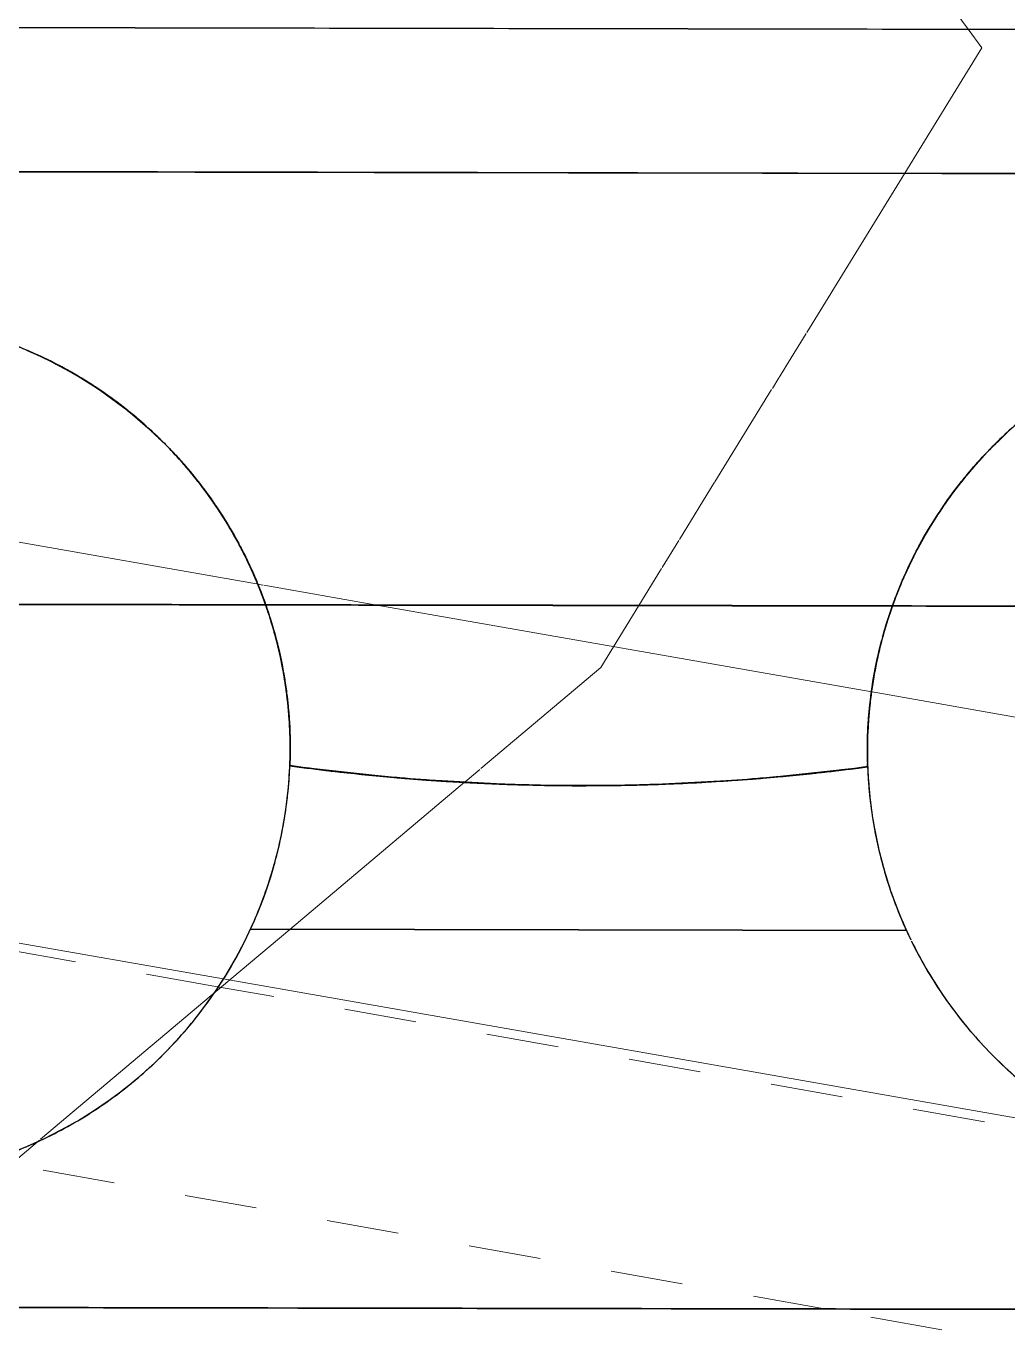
# Model space of a CAD drawing. Header units: metres. Extents: x -1147 to -802, y 5 to 567.
# Drawn here: x -999.821 to -998.46, y 507.66 to 509.466 of the extents above; entities that cross this region are included whole.
import ezdxf

# ---------------------------------------------------------------- set-up
doc = ezdxf.new("R2010")
doc.units = ezdxf.units.M
doc.linetypes.add('IMPORT-BDYS-Boundary _3_', pattern=[0.01, 0.009, -0.001])
doc.linetypes.add('IMPORT-FURN-Fence _3_', pattern=[0.005, 0.004167, -0.0008333])
doc.layers.add('A-GENM', color=7, linetype='Continuous', lineweight=35)

# ---------------------------------------------------------------- blocks, each defined once
blk = doc.blocks.new('T2DPAA-T2D-PWA-SU-M2D-000002_dwg-40815123-DRG-2873010 - GENERAL ARRANGEMENT PLAN')
at = {"color": 254, "lineweight": 18, "true_color": 0xeaeaea}
for p, q in [((-194.2483, 1039.7917), (-194.1882, 1039.0933)), ((-194.7803, 1039.5836), (-194.7296, 1038.9975)), ((-195.0112, 1039.1859), (-195.1434, 1039.2785)), ((-194.7559, 1039.0073), (-195.0094, 1039.1847)), ((-194.6394, 1038.9257), (-194.7559, 1039.0073)), ((-194.7296, 1038.9975), (-194.6236, 1037.7702)), ((-194.3801, 1038.7442), (-194.6394, 1038.9257)), ((-193.164, 1038.3722), (-193.1915, 1038.3378)), ((-194.1139, 1038.2301), (-194.0113, 1037.0377))]:
    blk.add_line(p, q, dxfattribs=at)
at = {"color": 254, "linetype": 'IMPORT-FURN-Fence _3_', "lineweight": 18, "true_color": 0xeaeaea}
blk.add_line((-194.9577, 1038.0744), (-195.0563, 1039.2466), dxfattribs=at)
at = {"color": 7, "lineweight": 18, "true_color": 0xf0f0f0}
for p, q in [((-194.1881, 1039.0915), (-194.1875, 1039.0845)), ((-194.1873, 1039.083), (-194.1737, 1038.9245)), ((-194.1737, 1038.9245), (-194.114, 1038.2308)), ((-194.3573, 1038.7282), (-194.3791, 1038.7435)), ((-194.1775, 1038.6024), (-194.3557, 1038.7271)), ((-194.0811, 1038.5735), (-194.1775, 1038.6024)), ((-194.0235, 1038.5562), (-194.0811, 1038.5735)), ((-193.9796, 1038.543), (-194.0217, 1038.5557)), ((-193.889, 1038.5158), (-193.978, 1038.5425)), ((-193.7444, 1038.4725), (-193.8881, 1038.5156)), ((-193.726, 1038.4669), (-193.7426, 1038.4719)), ((-193.7083, 1038.4616), (-193.7256, 1038.4668)), ((-193.6571, 1038.4463), (-193.7082, 1038.4616)), ((-193.4072, 1038.3713), (-193.6554, 1038.4458)), ((-193.2116, 1038.3126), (-193.4072, 1038.3713)), ((-193.1915, 1038.3378), (-193.2116, 1038.3126))]:
    blk.add_line(p, q, dxfattribs=at)
at = {"color": 254, "linetype": 'IMPORT-FURN-Fence _3_', "lineweight": 18, "true_color": 0xe1e1e1}
blk.add_line((-194.4412, 1031.9306), (-194.9577, 1038.0744), dxfattribs=at)
blk = doc.blocks.new('T2DPAA-T2D-PWA-SU-M2D-000001_dwg-40815111-DRG-2873010 - GENERAL ARRANGEMENT PLAN')
at = {"color": 254, "linetype": 'IMPORT-BDYS-Boundary _3_', "lineweight": 18, "true_color": 0xeaeaea}
for p, q in [((-116.5429, 1135.5811), (-116.6365, 1136.6748)), ((-116.4339, 1134.3065), (-116.5429, 1135.5811))]:
    blk.add_line(p, q, dxfattribs=at)
blk = doc.blocks.new('T2DPAA-T2D-PWA-SU-M2D-000100_Survey_rvt-1-DRG-2873010 - GENERAL ARRANGEMENT PLAN')
at = {"color": 254, "lineweight": 18, "true_color": 0xe1e1e1, "rotation": 75.11694444444437}
for name, p in [('T2DPAA-T2D-PWA-SU-M2D-000002_dwg-40815123-DRG-2873010 - GENERAL ARRANGEMENT PLAN', (-45.8213, 429.4778)), ('T2DPAA-T2D-PWA-SU-M2D-000001_dwg-40815111-DRG-2873010 - GENERAL ARRANGEMENT PLAN', (27.4325, 329.0961))]:
    blk.add_blockref(name, p, dxfattribs=at)
blk = doc.blocks.new('T2DPAA-T2D-C3S-RW-M2D-100010_dwg-40802999-DRG-2873010 - GENERAL ARRANGEMENT PLAN')
at = {"color": 254, "lineweight": 25, "true_color": 0xe1e1e1}
for p, q in [((25.9616, -637.8867), (25.5459, -636.3113)), ((25.9616, -637.8869), (25.9616, -637.8867)), ((26.4304, -639.6633), (25.9616, -637.8869))]:
    blk.add_line(p, q, dxfattribs=at)
blk = doc.blocks.new('T2DPAA-T2D-PWC-RW-M2D-100010_RoadDesign_rvt-1-DRG-2873010 - GENERAL ARRANGEMENT PLAN')
at = {"color": 254, "lineweight": 18, "true_color": 0xe3e3e3, "rotation": 75.11694444444437}
blk.add_blockref('T2DPAA-T2D-C3S-RW-M2D-100010_dwg-40802999-DRG-2873010 - GENERAL ARRANGEMENT PLAN', (-1722.337, 648.0105), dxfattribs=at)
blk = doc.blocks.new('CappingBeam_RS39A_CB04 - CappingBeam_RS39A_CB04-57951987-DRG-2873010 - GENERAL ARRANGEMENT PLAN')
at = {"layer": 'A-GENM', "color": 9, "lineweight": 25, "true_color": 0xbebebe}
for points in [[(109.4872, -4.711), (109.5435, -4.9245), (109.6562, -5.3515), (109.7689, -5.7786), (109.8253, -5.9921)], [(108.1091, -6.4454), (108.0528, -6.2318), (107.94, -5.8047), (107.8273, -5.3774), (107.7709, -5.1638)], [(109.8253, -5.9921), (109.9379, -6.4192), (110.0506, -6.8463), (110.1633, -7.2733)], [(108.4472, -7.7269), (108.3345, -7.2997), (108.2218, -6.8726), (108.1091, -6.4454)]]:
    blk.add_open_spline(points, degree=3, dxfattribs=at)
at = {"layer": 'A-GENM', "color": 253, "lineweight": 25, "true_color": 0xa3a3a3}
for points, knots in [([(109.4872, -4.711), (109.5435, -4.9245), (109.6562, -5.3515), (109.8816, -6.2056), (110.1633, -7.2733), (110.5014, -8.5546), (110.8394, -9.8358), (111.1775, -11.1169), (111.4334, -12.0866), (111.5765, -12.6293), (111.6071, -12.7449)], [0, 0, 0, 0, 0.0208333, 0.0416667, 0.0833333, 0.125, 0.1666667, 0.2083333, 0.25, 0.2612826, 0.2612826, 0.2612826, 0.2612826]), ([(107.7709, -5.1638), (107.8273, -5.3774), (107.94, -5.8047), (108.1655, -6.659), (108.4472, -7.7269), (108.7853, -9.0083), (109.1235, -10.2897), (109.4616, -11.5712), (109.7176, -12.5416), (109.861, -13.0848), (109.8916, -13.2008)], [0, 0, 0, 0, 0.0208333, 0.0416667, 0.0833333, 0.125, 0.1666667, 0.2083333, 0.25, 0.2613203, 0.2613203, 0.2613203, 0.2613203])]:
    blk.add_open_spline(points, degree=3, knots=knots, dxfattribs=at)
blk = doc.blocks.new('Foundations-Piles - Px-1200-66435317-DRG-2873010 - GENERAL ARRANGEMENT PLAN')
at = {"layer": 'A-GENM', "color": 9, "lineweight": 25, "true_color": 0xbebebe}
for start, end in [(90, 98.1818), (94.1903, 97.7988), (90.2678, 94.1903), (85.2606, 90), (85.9673, 89.6373), (85.2606, 85.9673), (82.0617, 85.2606), (81.8182, 85.2606), (98.1818, 106.3636), (102.4106, 105.9619), (98.474, 102.4106), (73.6364, 81.8182), (77.7408, 81.4772), (73.8555, 77.7408), (106.3636, 114.5455), (106.6802, 114.5063), (65.4545, 73.6364), (69.5094, 73.3186), (65.6493, 69.5094), (114.5455, 122.7273), (115.2366, 122.3499), (114.5455, 115.2366), (57.2727, 65.4545), (61.2713, 65.1617), (57.4432, 61.2713), (122.3499, 122.7273), (122.7273, 130.7679), (125.0334, 130.7679), (122.7273, 125.0334), (49.248, 57.2727), (53.0232, 57.0068), (49.248, 53.0232), (130.9091, 180), (130.9091, 139.0909), (40.9091, 49.0909), (44.8437, 48.8541), (41.2756, 44.7599), (139.0909, 147.2727), (32.7273, 40.9091), (36.471, 40.7039), (32.8247, 36.471), (147.2727, 155.4545), (24.5455, 32.7273), (28.1348, 32.4648), (24.6185, 28.1348), (155.4545, 163.6364), (16.3636, 24.5455), (19.6943, 24.4122), (16.4123, 19.6943), (163.6364, 171.8182), (8.1818, 16.3636), (8.4311, 16.2712), (171.8182, 180), (0, 8.1818), (0, 8.1818), (180, 261.0336), (180, 188.1818), (351.8182, 0), (352.0318, 0), (188.1818, 196.3636), (343.6364, 351.8182), (349.383, 351.8182), (344.0627, 349.383), (196.3636, 204.5455), (335.4545, 343.4192), (340.8893, 343.4192), (343.6998, 344.0627), (336.0926, 340.8893), (204.5455, 212.7273), (327.2727, 335.4545), (332.8749, 335.3633), (335.4872, 336.0926), (328.2028, 332.6991), (212.7273, 220.9091), (319.0909, 327.2727), (327.3161, 328.1212), (324.61, 327.1538), (320.1484, 324.61), (220.9091, 229.0909), (310.9091, 319.0909), (316.5668, 318.9453), (319.1452, 320.1484), (312.1736, 316.5668), (310.9743, 312.1736), (229.0909, 237.2727), (304.2869, 310.9091), (304.2869, 308.5485), (308.5485, 310.7377), (237.2727, 245.4545), (294.5455, 302.7273), (302.7273, 304.2869), (302.8036, 304.1966), (296.2166, 300.545), (300.545, 302.531), (294.633, 296.2166), (245.4545, 253.6364), (286.3636, 294.5455), (288.2326, 292.5512), (292.5512, 294.325), (253.6364, 261.8182), (278.1818, 286.3636), (284.5641, 286.12), (286.4625, 288.2326), (261.0336, 261.8182), (261.8182, 264.2124), (261.8182, 270), (270, 278.1818), (276.7535, 278.1818), (278.1818, 280.1511), (280.1511, 284.5641), (264.2124, 268.889), (268.889, 270), (270, 272.219), (272.219, 276.7535)]:
    blk.add_arc((0, 0), 0.6, start, end, dxfattribs=at)
at = {"layer": 'A-GENM', "color": 254, "lineweight": 25, "true_color": 0xd1d1d1}
for start, end in [(89.6373, 90), (97.7988, 98.1818), (81.4772, 81.8182), (105.9619, 106.3636), (73.3186, 73.6364), (286.12, 286.3636)]:
    blk.add_arc((0, 0), 0.6, start, end, dxfattribs=at)
blk = doc.blocks.new('Foundations-Piles - Px-1200-66435318-DRG-2873010 - GENERAL ARRANGEMENT PLAN')
at = {"layer": 'A-GENM', "color": 9, "lineweight": 25, "true_color": 0xbebebe}
for start, end in [(85.2757, 106.3523), (90, 98.1818), (85.2757, 90), (82.2271, 85.2606), (81.8182, 85.2606), (98.1818, 106.3523), (81.8182, 82.2271), (73.6364, 81.8182), (74.0835, 81.6247), (106.3636, 180), (106.3636, 114.5455), (73.6364, 74.0488), (65.4545, 73.6364), (65.9333, 73.4122), (114.5455, 122.7273), (65.4545, 65.9333), (57.2727, 65.4545), (57.7772, 65.2006), (57.2727, 57.7772), (122.7273, 130.9091), (49.0909, 57.2727), (49.6158, 56.9899), (130.9091, 139.0909), (49.0909, 49.6158), (48.7801, 49.0909), (40.9091, 49.0909), (41.4497, 48.6819), (40.9091, 41.4497), (139.0909, 147.2727), (40.5712, 40.9091), (32.7273, 40.9091), (33.2791, 40.5712), (32.7273, 33.2791), (147.2727, 155.4545), (32.3636, 32.7273), (24.5455, 32.7273), (27.3446, 32.3636), (25.0023, 27.3446), (155.4545, 163.6364), (16.3636, 24.5455), (18.8653, 24.1419), (16.7825, 18.8653), (163.6364, 171.8182), (8.1818, 16.3636), (8.4112, 16.1553), (171.8182, 180), (0, 8.1818), (0.1834, 8.0849), (180, 261.0336), (180, 188.1818), (351.8182, 0), (357.586, 0), (352.1969, 357.586), (188.1818, 196.3636), (343.6364, 351.8182), (349.0343, 351.8182), (344.2095, 349.0343), (196.3636, 204.5455), (335.4545, 343.6364), (340.8144, 343.6364), (343.6996, 344.2095), (336.2213, 340.7621), (204.5455, 212.7273), (327.2727, 335.4545), (332.702, 335.3634), (335.4871, 336.2213), (328.232, 332.702), (212.7273, 220.9091), (319.0909, 327.2727), (327.3161, 328.232), (324.6378, 327.1539), (320.2414, 324.6378), (220.9091, 229.0909), (310.9091, 319.0909), (316.5993, 318.9453), (319.1452, 320.2414), (312.2493, 316.5993), (310.9743, 312.2493), (229.0909, 237.2727), (304.287, 310.9091), (304.287, 308.5762), (308.5762, 310.7377), (237.2727, 245.4545), (294.5455, 302.7273), (302.7273, 304.287), (302.8036, 304.2553), (296.2588, 300.437), (300.563, 302.5309), (294.633, 296.2588), (245.4545, 253.6364), (286.3636, 294.5455), (288.2593, 292.5566), (292.5566, 294.325), (253.6364, 261.8182), (278.1818, 286.3636), (284.5551, 286.12), (286.4625, 288.2593), (261.0336, 261.8182), (262.0002, 264.2124), (262.0002, 270), (270, 278.1818), (276.7535, 278.1818), (278.1818, 280.1511), (280.1511, 284.5551), (264.2124, 268.889), (268.889, 270), (270, 272.219), (272.219, 276.7535)]:
    blk.add_arc((0, 0), 0.6, start, end, dxfattribs=at)
at = {"layer": 'A-GENM', "color": 254, "lineweight": 25, "true_color": 0xd1d1d1}
for start, end in [(24.2746, 25.0023), (16.3636, 16.7367), (8.1818, 8.4112), (286.12, 286.3636)]:
    blk.add_arc((0, 0), 0.6, start, end, dxfattribs=at)
blk = doc.blocks.new('Shotcrete Adaptive v1 - 1200 Dia Pile _ 2_000 Spacing-61394278-DRG-2873010 - GENERAL ARRANGEMENT PLAN')
at = {"layer": 'A-GENM', "color": 9, "lineweight": 25, "true_color": 0xbebebe}
for p, q in [((-0.4546, 0.25), (0.4546, 0.25)), ((0.4546, 0.25), (-0.4546, 0.25))]:
    blk.add_line(p, q, dxfattribs=at)
for centre, radius, start, end in [((-1, 0), 0.6, 20.2506, 24.6243), ((-1, 0), 0.6, 20.2506, 24.6243), ((1, 0), 0.6, 156.256, 159.4284), ((1, 0), 0.6, 156.256, 159.4284), ((1, 0), 0.6, 155.3757, 156.256), ((1, 0), 0.6, 155.3757, 156.256), ((-1, 0), 0.6, 17.7103, 20.2506), ((-1, 0), 0.6, 17.7103, 20.2506), ((1, 0), 0.6, 159.4284, 164.1122), ((1, 0), 0.6, 159.4284, 162.8466), ((-1, 0), 0.6, 10.4552, 17.5708), ((-1, 0), 0.6, 17.1534, 17.5708), ((-1, 0), 0.6, 10.4552, 17.1534), ((1, 0), 0.6, 164.1122, 164.5901), ((1, 0), 0.6, 164.1122, 164.5901), ((1, 0), 0.6, 162.8466, 164.1122), ((1, 0), 0.6, 165.2053, 167.4341), ((1, 0), 0.6, 165.2053, 167.4341), ((1, 0), 0.6, 167.4341, 171.9769), ((1, 0), 0.6, 167.4341, 170.3175), ((-1, 0), 0.6, 9.7254, 10.4552), ((-1, 0), 0.6, 9.7254, 10.4552), ((-1, 0), 0.6, 2.2116, 9.6825), ((-1, 0), 0.6, 2.2116, 9.6825), ((1, 0), 0.6, 170.3175, 171.9769), ((1, 0), 0.6, 171.9769, 173.3931), ((1, 0), 0.6, 171.9769, 173.3931), ((1, 0), 0.6, 173.7282, 175.3656), ((1, 0), 0.6, 173.7282, 175.3656), ((1, 0), 0.6, 173.41, 173.6668), ((1, 0), 0.6, 173.41, 173.6668), ((0, -2.95), 3, 94.6025, 97.6709), ((0, -2.95), 3, 94.6025, 94.7409), ((0, -2.95), 3, 91.5342, 94.6025), ((0, -2.95), 3, 94.3743, 94.6025), ((0, -2.95), 3, 91.5342, 91.6835), ((0, -2.95), 3, 88.4658, 91.5342), ((0, -2.95), 3, 91.3583, 91.5342), ((0, -2.95), 3, 88.4658, 88.6417), ((0, -2.95), 3, 88.3166, 88.4658), ((0, -2.95), 3, 85.3975, 88.4658), ((0, -2.95), 3, 85.3975, 85.6256), ((0, -2.95), 3, 85.2592, 85.3975), ((0, -2.95), 3, 82.3291, 85.3975), ((1, 0), 0.6, 175.3656, 177.7884), ((1, 0), 0.6, 175.3656, 177.7884), ((0, -2.95), 3, 97.3435, 97.6709), ((0, -2.95), 3, 82.3291, 82.6565)]:
    blk.add_arc(centre, radius, start, end, dxfattribs=at)
at = {"layer": 'A-GENM', "color": 254, "lineweight": 25, "true_color": 0xd1d1d1}
for start, end in [(94.8905, 96.2932), (94.7409, 94.8881), (93.5177, 94.3743), (92.1103, 93.5084), (91.6835, 92.1083), (88.6417, 91.3583), (87.8921, 88.3166), (86.4919, 87.8901), (85.6256, 86.4885), (85.1133, 85.2592), (83.7068, 85.1097), (96.3064, 97.3435), (82.6565, 83.6935)]:
    blk.add_arc((0, -2.95), 3, start, end, dxfattribs=at)
blk = doc.blocks.new('StitchPour_RS39A_05 - StitchPour_RS39A_05-60503718-DRG-2873010 - GENERAL ARRANGEMENT PLAN')
at = {"layer": 'A-GENM', "color": 253, "lineweight": 25, "true_color": 0xa3a3a3}
for points, knots in [([(109.2938, -4.762), (109.3502, -4.9756), (109.4629, -5.4027), (109.6883, -6.2568), (109.97, -7.3246), (110.3081, -8.6059), (110.6461, -9.8872), (110.9842, -11.1684), (111.2401, -12.1381), (111.3833, -12.6808), (111.4138, -12.7963)], [0, 0, 0, 0, 0.0208333, 0.0416667, 0.0833333, 0.125, 0.1666667, 0.2083333, 0.25, 0.2612735, 0.2612735, 0.2612735, 0.2612735]), ([(110.8339, -12.9504), (110.8034, -12.8347), (110.6038, -12.0783), (110.3197, -11.0016), (109.9816, -9.7203), (109.728, -8.7592), (109.4744, -7.7982), (109.2209, -6.8372), (108.9673, -5.8762), (108.7982, -5.2355), (108.7137, -4.9151)], [0.7387138, 0.7387138, 0.7387138, 0.7387138, 0.75, 0.8125, 0.84375, 0.875, 0.90625, 0.9375, 0.96875, 1, 1, 1, 1])]:
    blk.add_open_spline(points, degree=3, knots=knots, dxfattribs=at)
at = {"layer": 'A-GENM', "color": 9, "lineweight": 25, "true_color": 0xbebebe}
blk.add_open_spline([(109.3008, -4.7886), (109.3548, -4.9933), (109.4652, -5.4115), (109.5756, -5.8298), (109.6319, -6.0433)], degree=3, knots=[0.00086432, 0.00086432, 0.00086432, 0.00086432, 0.02083333, 0.04166667, 0.04166667, 0.04166667, 0.04166667], dxfattribs=at)
for points in [[(108.7137, -4.9151), (108.77, -5.1287), (108.8827, -5.5558), (108.9955, -5.983), (109.0518, -6.1965)], [(109.6319, -6.0433), (109.7446, -6.4704), (109.8573, -6.8975), (109.97, -7.3246)], [(109.0518, -6.1965), (109.1645, -6.6237), (109.2772, -7.0508), (109.3899, -7.4779)]]:
    blk.add_open_spline(points, degree=3, dxfattribs=at)
blk = doc.blocks.new('T2DPAA-T2D-C3S-RS-M3D-100334_rvt-1-DRG-2873010 - GENERAL ARRANGEMENT PLAN')
at = {"layer": 'A-GENM', "color": 9, "lineweight": 25, "true_color": 0xbebebe}
for p, q in [((-1100.2505, 509.0163), (-1100.2473, 509.015)), ((-1100.245, 509.014), (-1100.2236, 509.0041)), ((-1100.2236, 509.0041), (-1100.1846, 508.9834)), ((-1100.1846, 508.9834), (-1100.1791, 508.9802)), ((-1100.1791, 508.9802), (-1100.1491, 508.9612)), ((-1100.1486, 508.9608), (-1100.117, 508.9379)), ((-1100.117, 508.9379), (-1100.1103, 508.9326)), ((-1100.1103, 508.9326), (-1100.1079, 508.9307)), ((-1100.1075, 508.9303), (-1100.0823, 508.9088)), ((-1100.0823, 508.9088), (-1100.0563, 508.8837)), ((-1098.9196, 508.8744), (-1098.8923, 508.9013)), ((-1100.0563, 508.8837), (-1100.0488, 508.876)), ((-1100.0488, 508.876), (-1100.0424, 508.8691)), ((-1098.9493, 508.8409), (-1098.9196, 508.8744)), ((-1100.0404, 508.8668), (-1100.0239, 508.8479)), ((-1100.0239, 508.8479), (-1100.0034, 508.8218)), ((-1098.9744, 508.8079), (-1098.9512, 508.8385)), ((-1100.0034, 508.8218), (-1099.9958, 508.8113)), ((-1099.9958, 508.8113), (-1099.9871, 508.7986)), ((-1099.9865, 508.7978), (-1099.9748, 508.7796)), ((-1098.9989, 508.7705), (-1098.9744, 508.8079)), ((-1099.9748, 508.7796), (-1099.9594, 508.7533)), ((-1099.0191, 508.7343), (-1099.0005, 508.7679)), ((-1099.9594, 508.7533), (-1099.9523, 508.7399)), ((-1099.9523, 508.7399), (-1099.9358, 508.7053)), ((-1099.0382, 508.6933), (-1099.0191, 508.7343)), ((-1099.9358, 508.7053), (-1099.9251, 508.6794)), ((-1099.0503, 508.6621), (-1099.0392, 508.691)), ((-1099.9251, 508.6794), (-1099.9192, 508.6634)), ((-1099.9191, 508.6631), (-1099.9075, 508.6263)), ((-1099.0638, 508.6192), (-1099.0528, 508.6551)), ((-1099.0528, 508.6551), (-1099.0503, 508.6621)), ((-1099.897, 508.5825), (-1099.8906, 508.5443)), ((-1099.0814, 508.5276), (-1099.0748, 508.5719)), ((-1099.8862, 508.4995), (-1099.8856, 508.4861)), ((-1099.8855, 508.4845), (-1099.8852, 508.4608)), ((-1099.085, 508.4451), (-1099.0846, 508.4866)), ((-1099.8852, 508.4608), (-1099.8857, 508.4399)), ((-1099.8857, 508.4399), (-1099.726, 508.4225)), ((-1099.2445, 508.4216), (-1099.0848, 508.4385)), ((-1099.0848, 508.4385), (-1099.0849, 508.4418)), ((-1099.726, 508.4225), (-1099.5656, 508.4136)), ((-1099.4049, 508.4133), (-1099.2445, 508.4216)), ((-1099.5656, 508.4136), (-1099.4049, 508.4133))]:
    blk.add_line(p, q, dxfattribs=at)
at = {"layer": 'A-GENM', "color": 9, "lineweight": 25, "true_color": 0xbebebe, "flags": 128}
for points in [[(-1099.9072, 508.625), (-1099.9011, 508.6016), (-1099.897, 508.5825)], [(-1099.0748, 508.5719), (-1099.0665, 508.6093), (-1099.0658, 508.612)], [(-1099.8906, 508.5443), (-1099.8879, 508.5213), (-1099.8862, 508.4995)], [(-1099.0846, 508.4866), (-1099.0818, 508.5246), (-1099.0814, 508.5276)]]:
    blk.add_lwpolyline(points, dxfattribs=at)
at = {"layer": 'A-GENM', "color": 254, "lineweight": 25, "true_color": 0xd1d1d1}
for points in [[(-1100.1906, 508.9869), (-1100.21, 508.9978), (-1100.23, 509.0076), (-1100.2504, 509.0163)], [(-1100.1815, 508.9816), (-1100.1842, 508.9832), (-1100.1869, 508.9847), (-1100.1896, 508.9863)], [(-1100.1218, 508.9416), (-1100.1274, 508.9458), (-1100.1331, 508.95), (-1100.1388, 508.9541)], [(-1100.1135, 508.9351), (-1100.1162, 508.9373), (-1100.119, 508.9394), (-1100.1218, 508.9416)], [(-1100.0729, 508.9), (-1100.0859, 508.9123), (-1100.0994, 508.924), (-1100.1135, 508.9351)], [(-1100.0604, 508.8878), (-1100.0645, 508.892), (-1100.0687, 508.896), (-1100.0729, 508.9)], [(-1100.0526, 508.8799), (-1100.0552, 508.8826), (-1100.0577, 508.8852), (-1100.0604, 508.8878)], [(-1100.043, 508.8697), (-1100.0461, 508.8731), (-1100.0493, 508.8765), (-1100.0526, 508.8799)], [(-1100.0153, 508.8372), (-1100.0241, 508.8483), (-1100.0333, 508.8592), (-1100.043, 508.8697)], [(-1100.0066, 508.826), (-1100.0094, 508.8298), (-1100.0123, 508.8335), (-1100.0153, 508.8372)], [(-1098.9511, 508.8386), (-1098.9602, 508.8274), (-1098.9688, 508.816), (-1098.977, 508.8042)], [(-1098.9467, 508.844), (-1098.9474, 508.8431), (-1098.9482, 508.8422), (-1098.949, 508.8412)], [(-1100.0004, 508.8176), (-1100.0024, 508.8204), (-1100.0045, 508.8232), (-1100.0066, 508.826)], [(-1099.9899, 508.8029), (-1099.9932, 508.8077), (-1099.9966, 508.8124), (-1100, 508.8171)], [(-1099.9671, 508.7668), (-1099.9738, 508.7782), (-1099.9808, 508.7893), (-1099.9881, 508.8002)], [(-1098.977, 508.8042), (-1098.9838, 508.7945), (-1098.9902, 508.7847), (-1098.9964, 508.7746)], [(-1099.9616, 508.7572), (-1099.9634, 508.7605), (-1099.9653, 508.7637), (-1099.9671, 508.7668)], [(-1099.0004, 508.768), (-1099.0078, 508.7557), (-1099.0147, 508.7431), (-1099.0211, 508.7303)], [(-1098.9989, 508.7706), (-1098.9994, 508.7697), (-1098.9999, 508.7689), (-1099.0004, 508.768)], [(-1098.9964, 508.7746), (-1098.9971, 508.7735), (-1098.9979, 508.7723), (-1098.9986, 508.7711)], [(-1099.9566, 508.748), (-1099.9582, 508.7511), (-1099.9599, 508.7542), (-1099.9616, 508.7572)], [(-1099.9469, 508.7293), (-1099.9498, 508.7352), (-1099.9529, 508.741), (-1099.956, 508.7468)], [(-1099.9264, 508.6828), (-1099.9321, 508.6974), (-1099.9384, 508.7117), (-1099.9452, 508.7258)], [(-1099.0217, 508.7292), (-1099.0267, 508.7192), (-1099.0314, 508.7091), (-1099.0358, 508.6989)], [(-1099.0392, 508.691), (-1099.0432, 508.6813), (-1099.047, 508.6715), (-1099.0505, 508.6617)], [(-1099.0378, 508.6942), (-1099.0383, 508.6932), (-1099.0387, 508.6922), (-1099.0391, 508.6911)], [(-1099.0358, 508.6989), (-1099.0365, 508.6973), (-1099.0372, 508.6958), (-1099.0378, 508.6942)], [(-1099.9231, 508.674), (-1099.9242, 508.6769), (-1099.9253, 508.6799), (-1099.9264, 508.6828)], [(-1099.9192, 508.6632), (-1099.9204, 508.6668), (-1099.9217, 508.6704), (-1099.9231, 508.674)], [(-1099.9148, 508.6503), (-1099.9162, 508.6546), (-1099.9177, 508.6589), (-1099.9192, 508.6632)], [(-1099.0542, 508.6508), (-1099.0578, 508.6401), (-1099.0611, 508.6293), (-1099.0641, 508.6183)], [(-1099.0505, 508.6617), (-1099.0518, 508.6581), (-1099.053, 508.6544), (-1099.0542, 508.6508)], [(-1099.903, 508.6093), (-1099.9061, 508.6217), (-1099.9096, 508.6339), (-1099.9134, 508.646)], [(-1099.9017, 508.6041), (-1099.9021, 508.6058), (-1099.9026, 508.6076), (-1099.903, 508.6093)], [(-1099.9, 508.5967), (-1099.9006, 508.5992), (-1099.9011, 508.6016), (-1099.9017, 508.6041)], [(-1099.0665, 508.6093), (-1099.07, 508.5955), (-1099.073, 508.5815), (-1099.0756, 508.5674)], [(-1099.0655, 508.613), (-1099.0658, 508.6119), (-1099.0661, 508.6107), (-1099.0664, 508.6095)], [(-1099.8933, 508.5626), (-1099.8935, 508.5636), (-1099.8937, 508.5647), (-1099.8938, 508.5657)], [(-1099.8885, 508.5271), (-1099.8897, 508.539), (-1099.8914, 508.5508), (-1099.8933, 508.5626)], [(-1099.0756, 508.5674), (-1099.0775, 508.5565), (-1099.0792, 508.5456), (-1099.0806, 508.5346)], [(-1099.888, 508.5227), (-1099.8881, 508.5236), (-1099.8882, 508.5245), (-1099.8883, 508.5254)], [(-1099.0817, 508.5245), (-1099.0833, 508.5104), (-1099.0843, 508.4961), (-1099.0848, 508.4818)], [(-1099.0813, 508.5288), (-1099.0814, 508.5274), (-1099.0816, 508.5261), (-1099.0817, 508.5248)], [(-1099.0806, 508.5346), (-1099.0807, 508.5333), (-1099.0809, 508.5321), (-1099.081, 508.5309)], [(-1099.8876, 508.518), (-1099.8877, 508.5195), (-1099.8879, 508.5211), (-1099.888, 508.5227)], [(-1099.8855, 508.4828), (-1099.8858, 508.4946), (-1099.8865, 508.5063), (-1099.8876, 508.518)], [(-1099.8857, 508.4402), (-1099.8852, 508.4525), (-1099.8851, 508.4648), (-1099.8853, 508.4771)], [(-1099.8854, 508.48), (-1099.8854, 508.4809), (-1099.8854, 508.4819), (-1099.8855, 508.4828)], [(-1099.8853, 508.4771), (-1099.8853, 508.478), (-1099.8854, 508.479), (-1099.8854, 508.48)], [(-1099.0848, 508.4818), (-1099.0852, 508.471), (-1099.0853, 508.4601), (-1099.0851, 508.4493)], [(-1099.8132, 508.4311), (-1099.8374, 508.4338), (-1099.8615, 508.4369), (-1099.8857, 508.4402)], [(-1099.0848, 508.4388), (-1099.1089, 508.4355), (-1099.1331, 508.4326), (-1099.1573, 508.4299)], [(-1099.0851, 508.4493), (-1099.0851, 508.4484), (-1099.085, 508.4476), (-1099.085, 508.4467)], [(-1099.0849, 508.4431), (-1099.0849, 508.4416), (-1099.0848, 508.4402), (-1099.0848, 508.4388)], [(-1099.7405, 508.4238), (-1099.7648, 508.4259), (-1099.789, 508.4284), (-1099.8132, 508.4311)], [(-1099.7264, 508.4226), (-1099.7311, 508.423), (-1099.7358, 508.4234), (-1099.7405, 508.4238)], [(-1099.6677, 508.4183), (-1099.6872, 508.4195), (-1099.7067, 508.421), (-1099.7262, 508.4226)], [(-1099.5948, 508.4146), (-1099.6191, 508.4155), (-1099.6434, 508.4168), (-1099.6677, 508.4183)], [(-1099.3028, 508.4176), (-1099.3271, 508.4162), (-1099.3514, 508.415), (-1099.3757, 508.4142)], [(-1099.2443, 508.4217), (-1099.2638, 508.4202), (-1099.2833, 508.4188), (-1099.3028, 508.4176)], [(-1099.23, 508.4229), (-1099.2347, 508.4225), (-1099.2394, 508.4221), (-1099.2441, 508.4217)], [(-1099.1573, 508.4299), (-1099.1815, 508.4273), (-1099.2057, 508.4249), (-1099.23, 508.4229)], [(-1099.566, 508.4136), (-1099.5756, 508.4139), (-1099.5852, 508.4142), (-1099.5948, 508.4146)], [(-1099.5218, 508.4126), (-1099.5362, 508.4129), (-1099.5507, 508.4132), (-1099.5652, 508.4136)], [(-1099.4487, 508.4125), (-1099.4731, 508.4123), (-1099.4974, 508.4123), (-1099.5218, 508.4126)], [(-1099.4046, 508.4133), (-1099.4193, 508.4129), (-1099.434, 508.4127), (-1099.4487, 508.4125)], [(-1099.3757, 508.4142), (-1099.3853, 508.4138), (-1099.3949, 508.4136), (-1099.4045, 508.4133)]]:
    blk.add_open_spline(points, degree=3, dxfattribs=at)
at = {"layer": 'A-GENM', "color": 9, "lineweight": 25, "true_color": 0xbebebe}
for points in [[(-1100.2504, 509.0163), (-1100.2373, 509.0107), (-1100.2244, 509.0047), (-1100.2118, 508.9982)], [(-1100.2475, 509.0151), (-1100.2466, 509.0147), (-1100.2457, 509.0143), (-1100.2448, 509.0139)], [(-1100.2448, 509.0139), (-1100.2395, 509.0115), (-1100.2342, 509.0091), (-1100.2289, 509.0066)], [(-1100.2289, 509.0066), (-1100.2157, 509.0004), (-1100.2028, 508.9937), (-1100.1901, 508.9865)], [(-1100.19, 508.9865), (-1100.1888, 508.9858), (-1100.1875, 508.9851), (-1100.1863, 508.9844)], [(-1100.1896, 508.9863), (-1100.1869, 508.9847), (-1100.1842, 508.9832), (-1100.1815, 508.9816)], [(-1100.1863, 508.9844), (-1100.1844, 508.9833), (-1100.1825, 508.9822), (-1100.1805, 508.981)], [(-1100.1815, 508.9816), (-1100.1791, 508.9802), (-1100.1768, 508.9788), (-1100.1745, 508.9775)], [(-1100.1783, 508.9797), (-1100.1751, 508.9778), (-1100.172, 508.9759), (-1100.1689, 508.974)], [(-1100.1745, 508.9775), (-1100.1624, 508.9701), (-1100.1505, 508.9623), (-1100.1388, 508.9541)], [(-1100.1689, 508.974), (-1100.1634, 508.9706), (-1100.158, 508.9671), (-1100.1526, 508.9635)], [(-1100.1526, 508.9635), (-1100.1404, 508.9554), (-1100.1286, 508.9469), (-1100.117, 508.9379)], [(-1100.1388, 508.9541), (-1100.1331, 508.95), (-1100.1274, 508.9458), (-1100.1218, 508.9416)], [(-1100.1218, 508.9416), (-1100.119, 508.9395), (-1100.1162, 508.9373), (-1100.1135, 508.9351)], [(-1100.117, 508.9379), (-1100.1139, 508.9355), (-1100.1108, 508.933), (-1100.1077, 508.9305)], [(-1100.1135, 508.9351), (-1100.1106, 508.9329), (-1100.1077, 508.9306), (-1100.1049, 508.9282)], [(-1100.106, 508.9291), (-1100.1038, 508.9273), (-1100.1016, 508.9255), (-1100.0995, 508.9237)], [(-1100.1049, 508.9282), (-1100.0939, 508.9192), (-1100.0832, 508.9098), (-1100.0729, 508.9)], [(-1100.0995, 508.9237), (-1100.094, 508.9191), (-1100.0887, 508.9145), (-1100.0834, 508.9097)], [(-1100.0834, 508.9097), (-1100.0752, 508.9024), (-1100.0673, 508.8948), (-1100.0596, 508.8871)], [(-1100.0729, 508.9), (-1100.0687, 508.896), (-1100.0645, 508.892), (-1100.0604, 508.8878)], [(-1100.0604, 508.8878), (-1100.0577, 508.8852), (-1100.0552, 508.8826), (-1100.0526, 508.8799)], [(-1100.0596, 508.8871), (-1100.058, 508.8854), (-1100.0564, 508.8838), (-1100.0548, 508.8822)], [(-1098.9229, 508.8709), (-1098.9131, 508.8814), (-1098.9029, 508.8915), (-1098.8923, 508.9013)], [(-1098.9228, 508.871), (-1098.913, 508.8815), (-1098.9028, 508.8916), (-1098.8923, 508.9013)], [(-1100.0548, 508.8822), (-1100.0538, 508.8812), (-1100.0529, 508.8802), (-1100.0519, 508.8792)], [(-1100.0526, 508.8799), (-1100.0493, 508.8765), (-1100.0461, 508.8731), (-1100.043, 508.8697)], [(-1100.0519, 508.8792), (-1100.0495, 508.8767), (-1100.0472, 508.8742), (-1100.0449, 508.8717)], [(-1100.043, 508.8697), (-1100.0333, 508.8592), (-1100.0241, 508.8483), (-1100.0153, 508.8372)], [(-1100.0415, 508.868), (-1100.0403, 508.8668), (-1100.0392, 508.8655), (-1100.038, 508.8642)], [(-1098.9467, 508.844), (-1098.939, 508.8533), (-1098.931, 508.8623), (-1098.9228, 508.871)], [(-1098.9466, 508.8441), (-1098.939, 508.8533), (-1098.9311, 508.8622), (-1098.9229, 508.8709)], [(-1100.038, 508.8642), (-1100.0328, 508.8584), (-1100.0277, 508.8524), (-1100.0227, 508.8464)], [(-1100.0227, 508.8464), (-1100.0174, 508.84), (-1100.0122, 508.8334), (-1100.0072, 508.8268)], [(-1100.0153, 508.8372), (-1100.0123, 508.8335), (-1100.0094, 508.8298), (-1100.0066, 508.826)], [(-1098.9771, 508.804), (-1098.9689, 508.8158), (-1098.9603, 508.8273), (-1098.9512, 508.8385)], [(-1098.977, 508.8042), (-1098.9688, 508.816), (-1098.9602, 508.8274), (-1098.9511, 508.8386)], [(-1098.949, 508.8412), (-1098.9482, 508.8422), (-1098.9474, 508.8431), (-1098.9466, 508.8441)], [(-1098.949, 508.8412), (-1098.9482, 508.8422), (-1098.9474, 508.8431), (-1098.9467, 508.844)], [(-1100.0072, 508.8268), (-1100.0051, 508.8241), (-1100.0031, 508.8214), (-1100.0011, 508.8186)], [(-1100.0066, 508.826), (-1100.0045, 508.8232), (-1100.0024, 508.8204), (-1100.0004, 508.8176)], [(-1100.0003, 508.8175), (-1099.9989, 508.8156), (-1099.9974, 508.8136), (-1099.996, 508.8116)], [(-1100, 508.8171), (-1099.9966, 508.8124), (-1099.9932, 508.8077), (-1099.9899, 508.8029)], [(-1099.996, 508.8116), (-1099.9943, 508.8092), (-1099.9927, 508.8069), (-1099.9911, 508.8045)], [(-1099.9911, 508.8045), (-1099.9902, 508.8032), (-1099.9893, 508.802), (-1099.9885, 508.8007)], [(-1099.9883, 508.8005), (-1099.9874, 508.7992), (-1099.9866, 508.7979), (-1099.9857, 508.7966)], [(-1099.9881, 508.8002), (-1099.9808, 508.7893), (-1099.9738, 508.7782), (-1099.9671, 508.7668)], [(-1099.9857, 508.7966), (-1099.981, 508.7895), (-1099.9764, 508.7822), (-1099.9719, 508.7749)], [(-1098.9964, 508.7746), (-1098.9902, 508.7847), (-1098.9838, 508.7945), (-1098.977, 508.8042)], [(-1098.9964, 508.7747), (-1098.9902, 508.7847), (-1098.9838, 508.7945), (-1098.9771, 508.804)], [(-1099.9719, 508.7749), (-1099.9687, 508.7696), (-1099.9655, 508.7642), (-1099.9625, 508.7587)], [(-1099.9671, 508.7668), (-1099.9653, 508.7637), (-1099.9634, 508.7605), (-1099.9616, 508.7572)], [(-1099.0212, 508.7301), (-1099.0148, 508.7429), (-1099.0079, 508.7555), (-1099.0005, 508.7679)], [(-1099.0005, 508.7679), (-1099, 508.7688), (-1098.9994, 508.7697), (-1098.9989, 508.7705)], [(-1099.0004, 508.768), (-1098.9999, 508.7689), (-1098.9994, 508.7697), (-1098.9989, 508.7706)], [(-1098.9986, 508.7711), (-1098.9978, 508.7723), (-1098.9971, 508.7735), (-1098.9964, 508.7747)], [(-1098.9986, 508.7711), (-1098.9979, 508.7723), (-1098.9971, 508.7735), (-1098.9964, 508.7746)], [(-1099.9616, 508.7572), (-1099.9599, 508.7542), (-1099.9582, 508.7511), (-1099.9566, 508.748)], [(-1099.956, 508.7468), (-1099.9529, 508.741), (-1099.9499, 508.7352), (-1099.9469, 508.7293)], [(-1099.9559, 508.7468), (-1099.9541, 508.7434), (-1099.9524, 508.74), (-1099.9506, 508.7366)], [(-1099.9506, 508.7366), (-1099.9495, 508.7345), (-1099.9485, 508.7324), (-1099.9474, 508.7302)], [(-1099.9474, 508.7302), (-1099.9461, 508.7276), (-1099.9449, 508.725), (-1099.9436, 508.7224)], [(-1099.9452, 508.7258), (-1099.9396, 508.7142), (-1099.9343, 508.7023), (-1099.9295, 508.6904)], [(-1099.0358, 508.6989), (-1099.0314, 508.7091), (-1099.0267, 508.7192), (-1099.0217, 508.7292)], [(-1099.0358, 508.699), (-1099.0313, 508.7092), (-1099.0266, 508.7193), (-1099.0217, 508.7292)], [(-1099.9436, 508.7224), (-1099.9396, 508.714), (-1099.9358, 508.7054), (-1099.9321, 508.6968)], [(-1099.9321, 508.6968), (-1099.9304, 508.6927), (-1099.9287, 508.6886), (-1099.9271, 508.6844)], [(-1099.9295, 508.6904), (-1099.9284, 508.6878), (-1099.9274, 508.6853), (-1099.9264, 508.6828)], [(-1099.0505, 508.6617), (-1099.047, 508.6715), (-1099.0432, 508.6813), (-1099.0392, 508.691)], [(-1099.0505, 508.6617), (-1099.047, 508.6715), (-1099.0432, 508.6813), (-1099.0392, 508.6909)], [(-1099.0392, 508.691), (-1099.0387, 508.692), (-1099.0383, 508.6931), (-1099.0378, 508.6941)], [(-1099.0391, 508.6911), (-1099.0387, 508.6922), (-1099.0383, 508.6932), (-1099.0378, 508.6942)], [(-1099.0378, 508.6941), (-1099.0372, 508.6958), (-1099.0365, 508.6974), (-1099.0358, 508.699)], [(-1099.0378, 508.6942), (-1099.0372, 508.6958), (-1099.0365, 508.6973), (-1099.0358, 508.6989)], [(-1099.9271, 508.6844), (-1099.9257, 508.6808), (-1099.9243, 508.6772), (-1099.9229, 508.6736)], [(-1099.9264, 508.6828), (-1099.9253, 508.6799), (-1099.9242, 508.6769), (-1099.9231, 508.674)], [(-1099.9231, 508.674), (-1099.9217, 508.6704), (-1099.9204, 508.6668), (-1099.9192, 508.6632)], [(-1099.9229, 508.6736), (-1099.9216, 508.6701), (-1099.9204, 508.6667), (-1099.9192, 508.6632)], [(-1099.9192, 508.6632), (-1099.9177, 508.6589), (-1099.9162, 508.6546), (-1099.9148, 508.6503)], [(-1099.9148, 508.6505), (-1099.914, 508.648), (-1099.9133, 508.6456), (-1099.9125, 508.6432)], [(-1099.0641, 508.6183), (-1099.0611, 508.6293), (-1099.0578, 508.6401), (-1099.0542, 508.6508)], [(-1099.064, 508.6184), (-1099.0601, 508.633), (-1099.0555, 508.6474), (-1099.0505, 508.6617)], [(-1099.0542, 508.6508), (-1099.053, 508.6544), (-1099.0518, 508.6581), (-1099.0505, 508.6617)], [(-1099.9134, 508.646), (-1099.9096, 508.6339), (-1099.9061, 508.6217), (-1099.903, 508.6093)], [(-1099.9125, 508.6432), (-1099.9086, 508.6307), (-1099.9051, 508.6181), (-1099.902, 508.6054)], [(-1099.903, 508.6093), (-1099.9026, 508.6076), (-1099.9021, 508.6058), (-1099.9017, 508.6041)], [(-1099.902, 508.6054), (-1099.9013, 508.6021), (-1099.9005, 508.5988), (-1099.8997, 508.5955)], [(-1099.9017, 508.6041), (-1099.9011, 508.6016), (-1099.9006, 508.5992), (-1099.9, 508.5967)], [(-1099.9, 508.5967), (-1099.8978, 508.5871), (-1099.8959, 508.5774), (-1099.8942, 508.5676)], [(-1099.0806, 508.5347), (-1099.0774, 508.5598), (-1099.0727, 508.5847), (-1099.0665, 508.6093)], [(-1099.0756, 508.5674), (-1099.073, 508.5815), (-1099.07, 508.5955), (-1099.0665, 508.6093)], [(-1099.0665, 508.6093), (-1099.0661, 508.6105), (-1099.0658, 508.6117), (-1099.0655, 508.613)], [(-1099.0664, 508.6095), (-1099.0661, 508.6107), (-1099.0658, 508.6119), (-1099.0655, 508.613)], [(-1099.8997, 508.5955), (-1099.8979, 508.5874), (-1099.8962, 508.5792), (-1099.8948, 508.5709)], [(-1099.8948, 508.5709), (-1099.8945, 508.5695), (-1099.8943, 508.5682), (-1099.894, 508.5668)], [(-1099.894, 508.5668), (-1099.8937, 508.5647), (-1099.8933, 508.5627), (-1099.893, 508.5606)], [(-1099.8938, 508.5657), (-1099.8937, 508.5647), (-1099.8935, 508.5636), (-1099.8933, 508.5626)], [(-1099.8933, 508.5626), (-1099.8914, 508.5508), (-1099.8898, 508.539), (-1099.8885, 508.5271)], [(-1099.8885, 508.5271), (-1099.8884, 508.5259), (-1099.8882, 508.5246), (-1099.8881, 508.5234)], [(-1099.8883, 508.5254), (-1099.8882, 508.5245), (-1099.8881, 508.5236), (-1099.888, 508.5227)], [(-1099.0851, 508.4494), (-1099.0855, 508.4745), (-1099.0844, 508.4996), (-1099.0817, 508.5245)], [(-1099.0848, 508.4818), (-1099.0843, 508.4961), (-1099.0833, 508.5104), (-1099.0818, 508.5246)], [(-1099.0817, 508.5248), (-1099.0816, 508.5261), (-1099.0814, 508.5274), (-1099.0813, 508.5288)], [(-1099.0817, 508.5246), (-1099.0816, 508.5259), (-1099.0814, 508.5273), (-1099.0813, 508.5287)], [(-1099.081, 508.5309), (-1099.0809, 508.5321), (-1099.0807, 508.5334), (-1099.0806, 508.5347)], [(-1099.081, 508.5309), (-1099.0809, 508.5321), (-1099.0808, 508.5333), (-1099.0806, 508.5346)], [(-1099.8881, 508.5234), (-1099.8879, 508.5211), (-1099.8877, 508.5189), (-1099.8875, 508.5166)], [(-1099.888, 508.5227), (-1099.8879, 508.5211), (-1099.8877, 508.5195), (-1099.8876, 508.518)], [(-1099.8876, 508.518), (-1099.8865, 508.5063), (-1099.8858, 508.4946), (-1099.8855, 508.4828)], [(-1099.8875, 508.5166), (-1099.8864, 508.5048), (-1099.8857, 508.4929), (-1099.8854, 508.481)], [(-1099.8853, 508.4771), (-1099.8851, 508.4648), (-1099.8852, 508.4525), (-1099.8857, 508.4402)], [(-1099.8853, 508.4764), (-1099.8851, 508.4642), (-1099.8852, 508.4521), (-1099.8857, 508.4399)], [(-1099.8855, 508.4828), (-1099.8854, 508.4819), (-1099.8854, 508.4809), (-1099.8854, 508.48)], [(-1099.8854, 508.4801), (-1099.8854, 508.4788), (-1099.8853, 508.4776), (-1099.8853, 508.4764)], [(-1099.8854, 508.48), (-1099.8854, 508.479), (-1099.8853, 508.478), (-1099.8853, 508.4771)], [(-1099.0851, 508.4493), (-1099.0853, 508.4601), (-1099.0852, 508.471), (-1099.0848, 508.4818)], [(-1099.8857, 508.4402), (-1099.8615, 508.4369), (-1099.8374, 508.4338), (-1099.8132, 508.4311)], [(-1099.8857, 508.4399), (-1099.8327, 508.4327), (-1099.7795, 508.4269), (-1099.7263, 508.4225)], [(-1099.2443, 508.4216), (-1099.191, 508.4258), (-1099.1378, 508.4314), (-1099.0848, 508.4385)], [(-1099.1573, 508.4299), (-1099.1331, 508.4326), (-1099.1089, 508.4355), (-1099.0848, 508.4388)], [(-1099.085, 508.4468), (-1099.085, 508.4476), (-1099.0851, 508.4485), (-1099.0851, 508.4494)], [(-1099.085, 508.4467), (-1099.085, 508.4476), (-1099.0851, 508.4484), (-1099.0851, 508.4493)], [(-1099.0848, 508.4388), (-1099.0848, 508.4402), (-1099.0849, 508.4416), (-1099.0849, 508.4431)], [(-1099.0848, 508.4385), (-1099.0848, 508.44), (-1099.0849, 508.4415), (-1099.0849, 508.443)], [(-1099.8132, 508.4311), (-1099.789, 508.4284), (-1099.7648, 508.4259), (-1099.7405, 508.4238)], [(-1099.7405, 508.4238), (-1099.7358, 508.4234), (-1099.7311, 508.423), (-1099.7264, 508.4226)], [(-1099.7262, 508.4226), (-1099.7067, 508.421), (-1099.6872, 508.4195), (-1099.6677, 508.4183)], [(-1099.7261, 508.4225), (-1099.7067, 508.4209), (-1099.6872, 508.4195), (-1099.6677, 508.4182)], [(-1099.6677, 508.4183), (-1099.6434, 508.4168), (-1099.6191, 508.4155), (-1099.5948, 508.4146)], [(-1099.6677, 508.4182), (-1099.6434, 508.4167), (-1099.6191, 508.4155), (-1099.5948, 508.4146)], [(-1099.3757, 508.4142), (-1099.3514, 508.415), (-1099.3271, 508.4162), (-1099.3028, 508.4176)], [(-1099.3028, 508.4176), (-1099.2833, 508.4188), (-1099.2638, 508.4202), (-1099.2443, 508.4217)], [(-1099.2441, 508.4217), (-1099.2394, 508.4221), (-1099.2347, 508.4225), (-1099.23, 508.4229)], [(-1099.23, 508.4229), (-1099.2057, 508.4249), (-1099.1815, 508.4273), (-1099.1573, 508.4299)], [(-1099.5948, 508.4146), (-1099.5852, 508.4142), (-1099.5756, 508.4139), (-1099.566, 508.4136)], [(-1099.5948, 508.4146), (-1099.5852, 508.4142), (-1099.5756, 508.4139), (-1099.566, 508.4136)], [(-1099.5652, 508.4136), (-1099.5507, 508.4132), (-1099.5362, 508.4129), (-1099.5218, 508.4126)], [(-1099.5652, 508.4136), (-1099.5117, 508.412), (-1099.4582, 508.412), (-1099.4046, 508.4133)], [(-1099.5218, 508.4126), (-1099.4974, 508.4123), (-1099.4731, 508.4123), (-1099.4487, 508.4125)], [(-1099.4487, 508.4125), (-1099.434, 508.4127), (-1099.4193, 508.4129), (-1099.4046, 508.4133)], [(-1099.4045, 508.4133), (-1099.3949, 508.4136), (-1099.3853, 508.4138), (-1099.3757, 508.4142)]]:
    blk.add_open_spline(points, degree=3, dxfattribs=at)
for points, knots in [([(-1100.2118, 508.9982), (-1100.2055, 508.995), (-1100.1984, 508.9912), (-1100.1914, 508.9873), (-1100.1906, 508.9869)], [-0.84210526, -0.84210526, -0.84210526, -0.84210526, -0.81578947, -0.81247968, -0.81247968, -0.81247968, -0.81247968]), ([(-1099.9625, 508.7587), (-1099.962, 508.7578), (-1099.9601, 508.7544), (-1099.9582, 508.751), (-1099.9569, 508.7485)], [0.70874905, 0.70874905, 0.70874905, 0.70874905, 0.71153846, 0.71894413, 0.71894413, 0.71894413, 0.71894413]), ([(-1099.0211, 508.7303), (-1099.0179, 508.7367), (-1099.0113, 508.7494), (-1099.0041, 508.7618), (-1099.0005, 508.7679)], [-0.73076923, -0.73076923, -0.73076923, -0.73076923, -0.71153846, -0.69242521, -0.69242521, -0.69242521, -0.69242521]), ([(-1099.9192, 508.6632), (-1099.9183, 508.6607), (-1099.9168, 508.6565), (-1099.9154, 508.6522), (-1099.9148, 508.6505)], [0.80082211, 0.80082211, 0.80082211, 0.80082211, 0.80769231, 0.81263454, 0.81263454, 0.81263454, 0.81263454]), ([(-1099.893, 508.5606), (-1099.8924, 508.5568), (-1099.8907, 508.5458), (-1099.8893, 508.5348), (-1099.8885, 508.5275)], [0.8937899, 0.8937899, 0.8937899, 0.8937899, 0.90384615, 0.92307692, 0.92307692, 0.92307692, 0.92307692]), ([(-1099.0806, 508.5346), (-1099.0801, 508.5384), (-1099.0786, 508.5494), (-1099.0769, 508.5604), (-1099.0756, 508.5674)], [-0.91428752, -0.91428752, -0.91428752, -0.91428752, -0.90384615, -0.88461538, -0.88461538, -0.88461538, -0.88461538]), ([(-1099.4046, 508.4133), (-1099.3706, 508.4142), (-1099.3172, 508.4164), (-1099.2638, 508.4201), (-1099.2444, 508.4216)], [0.6004677, 0.6004677, 0.6004677, 0.6004677, 0.7272727, 0.8001837, 0.8001837, 0.8001837, 0.8001837])]:
    blk.add_open_spline(points, degree=3, knots=knots, dxfattribs=at)
at = {"layer": 'A-GENM', "color": 254, "lineweight": 25, "true_color": 0xd1d1d1}
for points, knots in [([(-1100.1388, 508.9541), (-1100.1505, 508.9623), (-1100.1646, 508.9716), (-1100.1791, 508.9802), (-1100.1815, 508.9816)], [-0.26315789, -0.26315789, -0.26315789, -0.26315789, -0.21052632, -0.2005696, -0.2005696, -0.2005696, -0.2005696]), ([(-1098.8922, 508.9014), (-1098.9028, 508.8916), (-1098.9215, 508.873), (-1098.939, 508.8533), (-1098.9467, 508.844)], [-0.46153846, -0.46153846, -0.46153846, -0.46153846, -0.42307692, -0.3908805, -0.3908805, -0.3908805, -0.3908805]), ([(-1099.8942, 508.5676), (-1099.8954, 508.5746), (-1099.8973, 508.5843), (-1099.8994, 508.594), (-1099.9, 508.5967)], [-0.84210526, -0.84210526, -0.84210526, -0.84210526, -0.81578947, -0.80545897, -0.80545897, -0.80545897, -0.80545897])]:
    blk.add_open_spline(points, degree=3, knots=knots, dxfattribs=at)
at = {"layer": 'A-GENM', "color": 253, "lineweight": 25, "true_color": 0xa3a3a3}
for name, p, rotation in [('CappingBeam_RS39A_CB04 - CappingBeam_RS39A_CB04-57951987-DRG-2873010 - GENERAL ARRANGEMENT PLAN', (-1134.0578, 404.8616), 75.11694444444437), ('StitchPour_RS39A_05 - StitchPour_RS39A_05-60503718-DRG-2873010 - GENERAL ARRANGEMENT PLAN', (-1134.0578, 404.8616), 75.11694444444437), ('Foundations-Piles - Px-1200-66435318-DRG-2873010 - GENERAL ARRANGEMENT PLAN', (-1100.4852, 508.4641), 75.11694444444437), ('Foundations-Piles - Px-1200-66435317-DRG-2873010 - GENERAL ARRANGEMENT PLAN', (-1098.4852, 508.4606), 75.11694444444437), ('Shotcrete Adaptive v1 - 1200 Dia Pile _ 2_000 Spacing-61394278-DRG-2873010 - GENERAL ARRANGEMENT PLAN', (-1099.4852, 508.4624), 179.8981467633854)]:
    blk.add_blockref(name, p, dxfattribs=dict(at, rotation=rotation))

msp = doc.modelspace()

# ---------------------------------------------------------------- block references
at = {"lineweight": 5}
for name in ['T2DPAA-T2D-PWC-RW-M2D-100010_RoadDesign_rvt-1-DRG-2873010 - GENERAL ARRANGEMENT PLAN', 'T2DPAA-T2D-C3S-RS-M3D-100334_rvt-1-DRG-2873010 - GENERAL ARRANGEMENT PLAN']:
    msp.add_blockref(name, (100.4304, 0), dxfattribs=at)
at = {"color": 254, "lineweight": 5, "true_color": 0xe1e1e1}
msp.add_blockref('T2DPAA-T2D-PWA-SU-M2D-000100_Survey_rvt-1-DRG-2873010 - GENERAL ARRANGEMENT PLAN', (100.4304, 0), dxfattribs=at)

doc.saveas('drawing.dxf')
